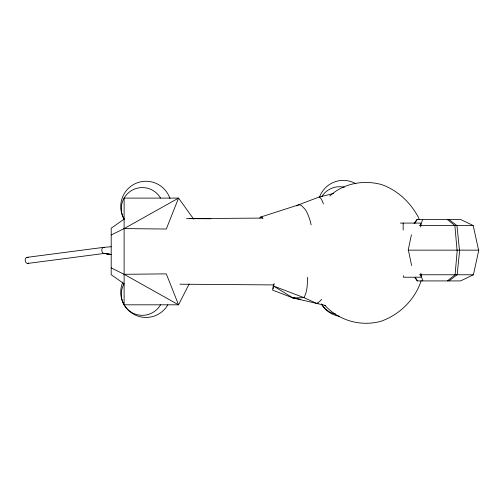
<?xml version="1.0" encoding="UTF-8"?>
<svg xmlns="http://www.w3.org/2000/svg" width="504" height="504" viewBox="0 0 504 504"><rect width="100%" height="100%" fill="white"/><g stroke="black" fill="none" stroke-linecap="round" stroke-linejoin="round"><path stroke-width="0.76" d="M307.698 277.25C307.245 284.067 307.516 291.583 303.906 297.625L293.063 297.959L272.626 290.147L273.244 285.907L274.207 283.538M457.248 250.154L455.087 274.768L447.42 280.917M459.667 250.154L457.141 274.768L448.9 280.917M411.421 234.776L408.19 250.154L478.8 250.154L473.407 274.768L460.612 280.917L417.142 280.917L415.088 277.843M273.111 288.666L273.426 287.526M420.701 225.546L422.604 219.391M421.174 280.589C415.17 299.489 399.678 314.666 381.062 321.243C361.11 326.857 338.795 320.683 324.847 305.298M189.094 284.048L178.548 304.813L124.11 304.813L124.11 198.097L178.548 198.097L193.706 219.139M259.799 218.081L260.681 217.054L297.864 205.103L317.797 197.524A37.592 6.987 85.5 0 1 323.398 203.944M414.546 223.7L417.318 219.391M414.061 223.7L416.94 219.391L460.41 219.391L473.206 225.546L478.598 250.154M321.678 299.351L319.757 301.442L316.619 303.414L303.906 297.625L273.244 285.907L293.063 297.959L325.773 305.537M329.799 196.05C343.35 183.223 363.762 179.701 381.49 184.552C397.763 190.254 410.565 202.539 418.566 217.646L419.322 219.782M296.843 205.909L297.864 205.103L299.59 204.819L301.442 205.474L305.235 209.469A27.178 9.696 81.4 0 1 310.136 220.84L311.151 224.866M169.961 198.576A25.257 25.257 0 0 0 135.645 183.469A25.257 25.257 0 0 0 124.11 219.139L111.201 228.192L111.201 274.718L124.11 283.765A21.042 21.042 0 0 0 131.809 312.512A21.042 21.042 0 0 0 160.555 304.813M124.11 228.608L178.548 198.097L166.301 229.024L124.11 228.608L111.201 235.003M319.108 197.102L333.566 193.442M260.681 217.054L261.79 217.167L262.962 218.408M27.065 257.349L103.66 247.351L111.201 246.739M27.632 263.447L104.227 253.449L111.201 254.463L103.66 253.373M124.11 274.302L166.301 273.88L178.548 304.813L124.11 274.302L111.201 267.908M186.467 218.667L262.559 218.081M400.378 223.083L420.701 223.083L420.701 227.083M419.234 225.546L473.206 225.546M419.429 274.768L473.407 274.768M189.586 218.642L210.792 218.742M179.897 284.193L274.189 284.918M316.619 303.414L318.15 303.515M104.227 253.449L111.201 254.596M300.674 299.382L292.446 297.713L297.751 298.727M448.705 219.391L456.945 225.546L459.465 250.154M447.218 219.391L454.885 225.546L457.046 250.154M415.145 277.225L417.52 280.917M420.897 274.768L422.806 280.917M408.385 250.154L411.617 265.539M420.897 273.225L420.897 277.225L403.364 277.225L403.364 275.682M403.162 223.083L403.162 230.044M335.708 314.105A21.042 21.042 0 0 1 321.401 303.95A25.257 25.257 0 0 0 339.614 316.31M167.857 304.813A25.257 25.257 0 0 1 134.644 314.754A25.257 25.257 0 0 1 122.793 282.177M124.11 219.139A21.042 21.042 0 0 1 131.809 190.392A21.042 21.042 0 0 1 160.555 198.097M321.804 196.566A21.042 21.042 0 0 1 344.314 187.242M319.542 197.02A25.257 25.257 0 0 1 355.906 183.777M104.775 253.317A3.062 2.148 82.6 0 1 101.777 250.116A3.062 2.148 82.6 0 1 104.775 247.703M28.665 262.981A3.062 2.148 82.6 0 1 25.2 260.511A3.062 2.148 82.6 0 1 28.18 257.702"/></g></svg>
